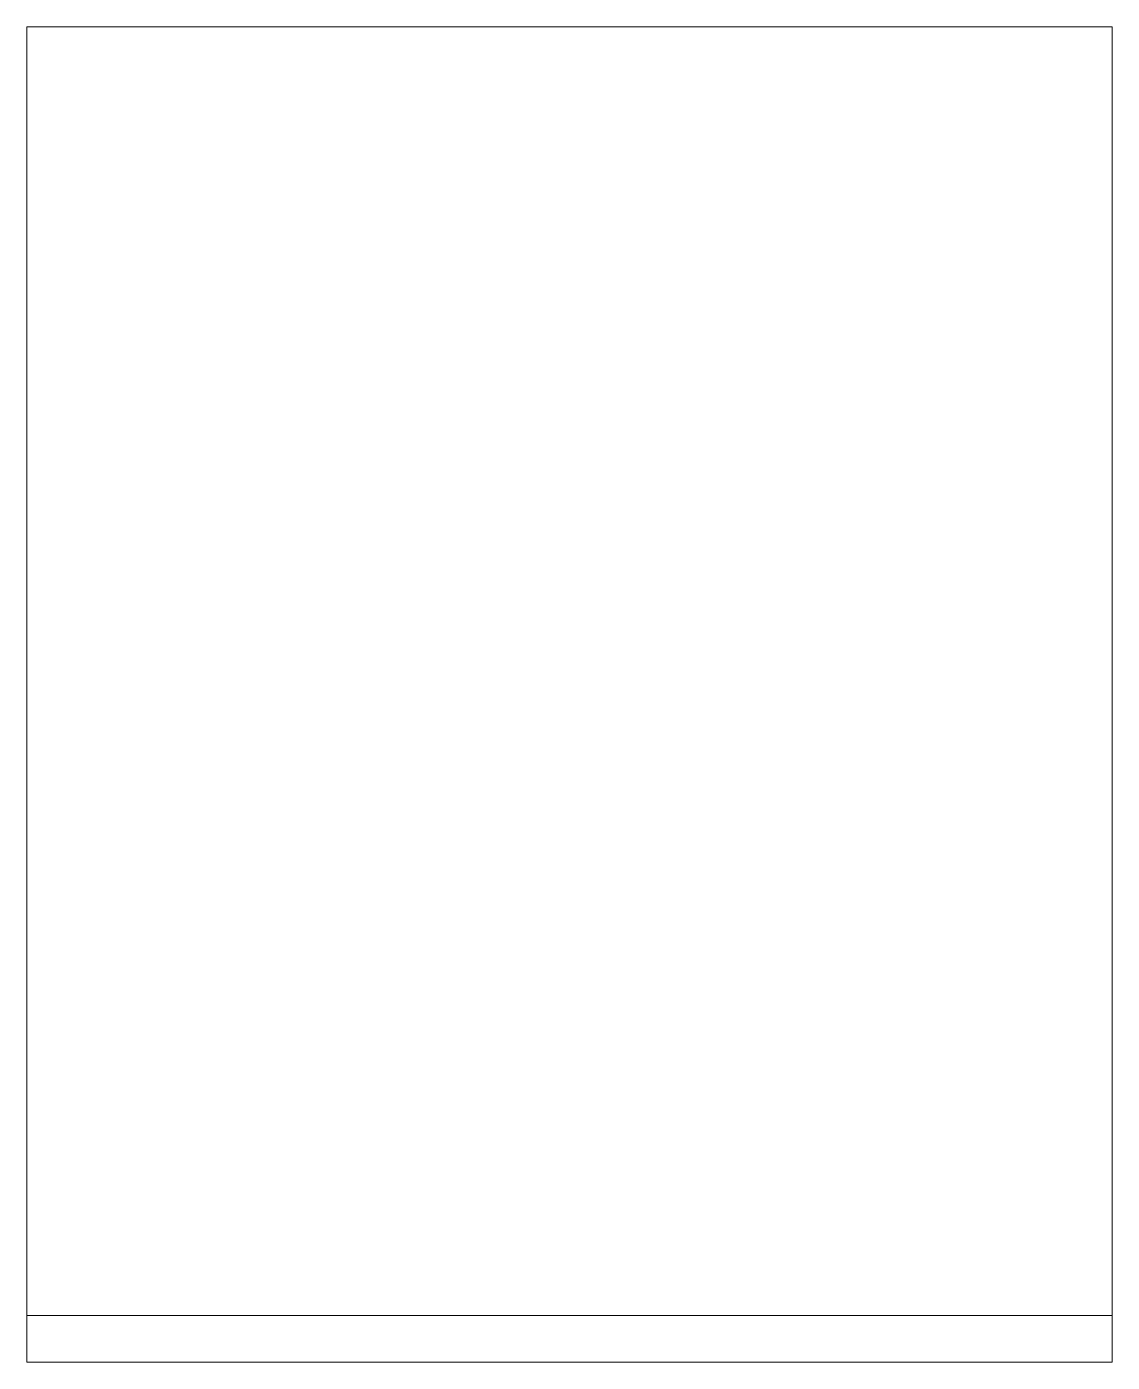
# Model space of a CAD drawing. Extents: x 100 to 116, y -319.7 to -300.
import ezdxf

# ---------------------------------------------------------------- set-up
doc = ezdxf.new("R2010")
doc.units = 0
doc.header["$MEASUREMENT"] = 0
doc.layers.add('Layer1', color=7, linetype='Continuous')

msp = doc.modelspace()

# ---------------------------------------------------------------- linework, layer by layer
at = {"layer": 'Layer1', "linetype": 'Continuous', "lineweight": 0}
for p, q in [((100, -300), (100, -319.6875)), ((116, -300), (100, -300)), ((116, -300), (116, -319.6875)), ((100, -319), (116, -319)), ((100, -319.6875), (116, -319.6875))]:
    msp.add_line(p, q, dxfattribs=at)

doc.saveas('drawing.dxf')
